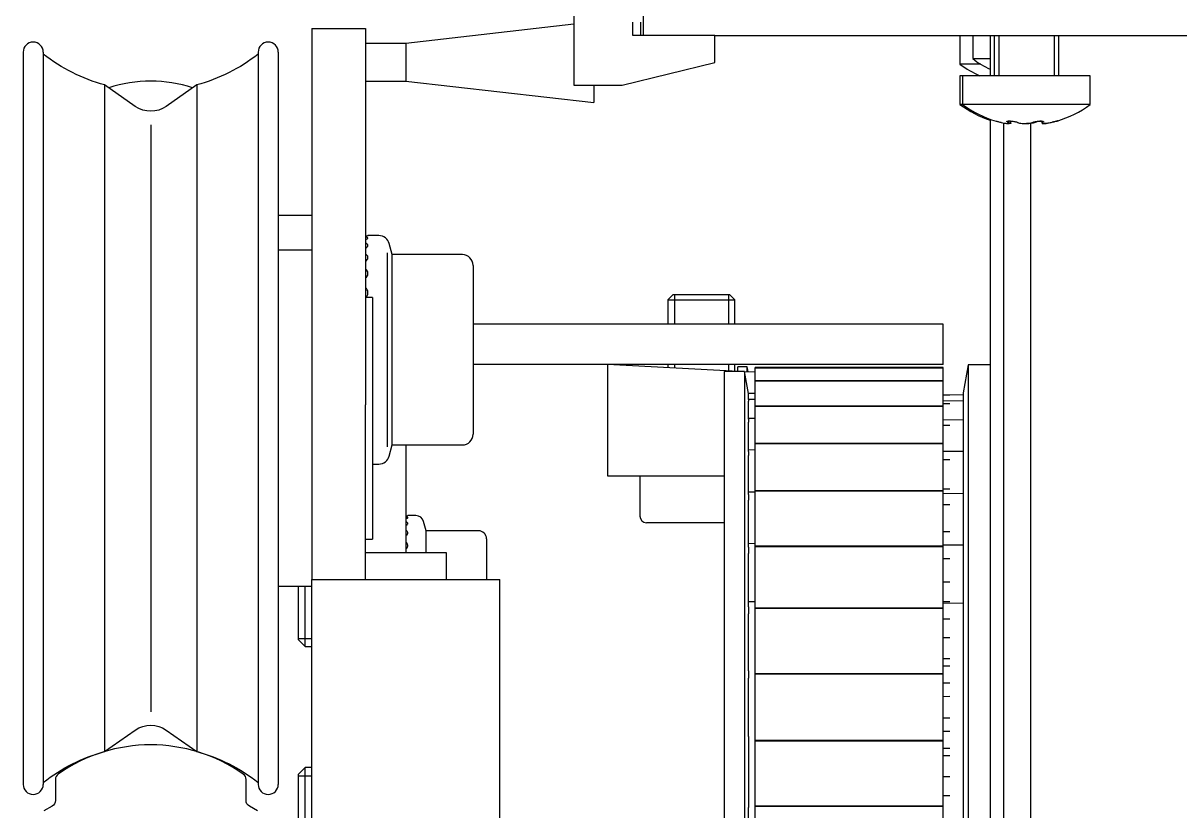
# Model space of a CAD drawing. Header units: millimetres. Extents: x 17311 to 801382, y -242618 to -104888.
# Drawn here: x 575660.2 to 575746.3, y -199196.7 to -199138.1 of the extents above; entities that cross this region are included whole.
import ezdxf

# ---------------------------------------------------------------- set-up
doc = ezdxf.new("R2010")
doc.units = ezdxf.units.MM
doc.header["$LTSCALE"] = 250
doc.linetypes.add('CENTERLINE', pattern=[25.4, 19.05, -1.5875, 3.175, -1.5875])
for name, color, linetype in [('1', 1, 'Continuous'), ('A-CON', 2, 'Continuous'), ('A-FIN', 6, 'Continuous'), ('centerline-Mittellinie', 4, 'CENTERLINE'), ('outline-Körperkante', 7, 'Continuous')]:
    doc.layers.add(name, color=color, linetype=linetype)

# ---------------------------------------------------------------- blocks, each defined once
blk = doc.blocks.new('2302_Kämpferprofil')
at = {"layer": 'outline-Körperkante', "color": 8, "linetype": 'Continuous'}
for p, q in [((57, 137.079169), (57, 130.3)), ((61.4, 134), (61.4, 135)), ((67.5, 134), (61.4, 134)), ((67.5, 132), (67.5, 134)), ((60.59815, 130.3), (67.5, 132)), ((57, 130.3), (60.59815, 130.3))]:
    blk.add_line(p, q, dxfattribs=at)
blk = doc.blocks.new('2302')
at = {"layer": '1', "color": 8, "linetype": 'Continuous'}
for p, q in [((-1.712, 58.814), (-1.712, 62.814)), ((-1.712, 58.814), (-1.712, 62.814)), ((-6.912, 59.653), (-19.412, 58.224)), ((-6.912, 59.653), (-19.412, 58.224)), ((-1.912, 58.814), (-1.912, 59.814)), ((-1.912, 58.814), (-1.912, 59.814)), ((-26.412, 59.324), (-26.412, 31.324)), ((-26.412, 59.324), (-22.412, 59.324)), ((-26.412, 59.324), (-26.412, 31.324)), ((-26.412, 59.324), (-22.412, 59.324)), ((-22.412, 59.324), (-22.412, 31.324)), ((-22.412, 59.324), (-22.412, 31.324)), ((3.588, 58.814), (82.888, 58.814)), ((3.588, 58.814), (82.888, 58.814)), ((21.838, 58.814), (21.838, 56.677)), ((21.838, 58.814), (21.838, 56.677)), ((22.788, 58.814), (22.788, 57.091)), ((22.788, 58.814), (22.788, 57.091)), ((24.088, 58.814), (24.088, 55.813)), ((24.088, 58.814), (24.088, 55.813)), ((24.375, 58.814), (24.375, 55.814)), ((24.375, 58.814), (24.375, 55.814)), ((24.733, 58.814), (24.733, 55.814)), ((24.733, 58.814), (24.733, 55.814)), ((28.843, 58.814), (28.843, 55.814)), ((28.843, 58.814), (28.843, 55.814)), ((29.201, 55.814), (29.201, 58.814)), ((29.201, 55.814), (29.201, 58.814)), ((-19.412, 58.224), (-22.412, 58.224)), ((-19.412, 58.224), (-22.412, 58.224)), ((-19.412, 58.224), (-19.412, 55.424)), ((-19.412, 58.224), (-19.412, 55.424)), ((-47.912, 57.574), (-47.912, 3.074)), ((-47.912, 57.574), (-47.912, 3.074)), ((-46.412, 57.574), (-46.412, 3.074)), ((-46.412, 57.574), (-46.412, 3.074)), ((-30.412, 57.574), (-30.412, 3.074)), ((-30.412, 57.574), (-30.412, 3.074)), ((-28.912, 57.574), (-28.912, 3.074)), ((-28.912, 57.574), (-28.912, 3.074)), ((22.788, 57.091), (24.088, 57.091)), ((22.788, 57.091), (24.088, 57.091)), ((23.383, 56.677), (21.838, 56.677)), ((23.383, 56.677), (21.838, 56.677)), ((-41.843, 55.135), (-41.843, 5.513)), ((-39.559, 53.536), (-41.843, 55.135)), ((-41.843, 55.135), (-41.843, 5.513)), ((-39.559, 53.536), (-41.843, 55.135)), ((-34.981, 55.135), (-37.265, 53.536)), ((-34.981, 55.135), (-37.265, 53.536)), ((-34.981, 55.135), (-34.981, 5.513)), ((-34.981, 55.135), (-34.981, 5.513)), ((-22.412, 55.424), (-19.412, 55.424)), ((-22.412, 55.424), (-19.412, 55.424)), ((-19.412, 55.424), (-5.412, 53.824)), ((-19.412, 55.424), (-5.412, 53.824)), ((21.838, 55.814), (21.838, 53.677)), ((22.038, 55.814), (21.838, 55.814)), ((21.838, 55.814), (21.838, 53.677)), ((22.038, 55.814), (21.838, 55.814)), ((22.038, 55.814), (22.038, 53.677)), ((31.538, 55.814), (22.038, 55.814)), ((22.038, 55.814), (22.038, 53.677)), ((31.538, 55.814), (22.038, 55.814)), ((31.538, 53.677), (31.538, 55.814)), ((31.538, 53.677), (31.538, 55.814)), ((-5.412, 55.114), (-5.412, 53.824)), ((-5.412, 55.114), (-5.412, 53.824)), ((22.038, 53.677), (21.838, 53.677)), ((22.038, 53.677), (21.838, 53.677)), ((31.538, 53.677), (22.038, 53.677)), ((31.538, 53.677), (22.038, 53.677)), ((24.088, 52.58), (24.088, -6.688)), ((24.088, 52.58), (24.088, -6.688)), ((-38.412, 52.174), (-38.412, 8.475)), ((-38.412, 52.174), (-38.412, 8.475)), ((25.088, 52.321), (25.088, -6.291)), ((25.088, 52.321), (25.088, -6.291)), ((25.513, 52.278), (25.513, 52.452)), ((25.513, 52.278), (25.513, 52.452)), ((25.631, 52.288), (25.631, 52.449)), ((25.631, 52.288), (25.631, 52.449)), ((27.088, 52.26), (27.088, -6.291)), ((27.088, 52.26), (27.088, -6.291)), ((27.088, 52.26), (27.088, -6.291)), ((27.088, 52.26), (27.088, -6.291)), ((27.945, 52.438), (27.945, 52.288)), ((27.945, 52.438), (27.945, 52.288)), ((-26.412, 45.418), (-28.912, 45.418)), ((-26.412, 45.418), (-28.912, 45.418)), ((-21.426, 43.918), (-22.241, 43.918)), ((-21.426, 43.918), (-22.241, 43.918)), ((-20.433, 42.502), (-20.653, 43.326)), ((-20.433, 42.502), (-20.653, 43.326)), ((-26.412, 42.824), (-28.912, 42.824)), ((-26.412, 42.824), (-28.912, 42.824)), ((-20.812, 42.631), (-20.812, 28.206)), ((-20.812, 42.631), (-20.812, 28.206)), ((-20.433, 28.335), (-20.433, 42.502)), ((-15.212, 42.502), (-20.433, 42.502)), ((-20.433, 28.335), (-20.433, 42.502)), ((-15.212, 42.502), (-20.433, 42.502)), ((-14.412, 41.702), (-14.412, 29.135)), ((-14.412, 41.702), (-14.412, 29.135)), ((-21.912, 39.324), (-22.412, 39.324)), ((-21.912, 39.324), (-22.412, 39.324)), ((-21.912, 39.324), (-21.912, 21.324)), ((-21.912, 39.324), (-21.912, 21.324)), ((0.488, 39.548), (0.088, 39.148)), ((0.488, 39.548), (0.088, 39.148)), ((0.088, 39.148), (5.088, 39.148)), ((0.088, 39.148), (0.088, 37.324)), ((0.088, 39.148), (5.088, 39.148)), ((0.088, 39.148), (0.088, 37.324)), ((0.488, 39.548), (4.688, 39.548)), ((0.488, 39.548), (4.688, 39.548)), ((0.579, 39.548), (0.579, 37.324)), ((0.579, 39.548), (0.579, 37.324)), ((4.597, 39.548), (4.597, 37.324)), ((4.597, 39.548), (4.597, 37.324)), ((5.088, 39.148), (4.688, 39.548)), ((5.088, 39.148), (4.688, 39.548)), ((5.088, 37.324), (5.088, 39.148)), ((5.088, 37.324), (5.088, 39.148)), ((20.588, 37.324), (-14.412, 37.324)), ((20.588, 37.324), (-14.412, 37.324)), ((20.588, 34.324), (20.588, 37.324)), ((20.588, 34.324), (20.588, 37.324)), ((20.588, 34.324), (-14.412, 34.324)), ((20.588, 34.324), (-14.412, 34.324)), ((-4.412, 34.324), (-4.412, 26.048)), ((5.337, 33.813), (-4.412, 34.324)), ((-4.412, 34.324), (-4.412, 26.048)), ((5.337, 33.813), (-4.412, 34.324)), ((0.088, 34.324), (0.088, 34.088)), ((0.088, 34.324), (0.088, 34.088)), ((0.579, 34.324), (0.579, 34.062)), ((0.579, 34.324), (0.579, 34.062)), ((5.797, 33.813), (4.274, 33.813)), ((4.274, 33.813), (4.274, -16.187)), ((5.797, 33.813), (4.274, 33.813)), ((4.274, 33.813), (4.274, -16.187)), ((4.597, 34.324), (4.597, 33.852)), ((4.597, 34.324), (4.597, 33.852)), ((5.088, 33.826), (5.088, 34.324)), ((5.088, 33.826), (5.088, 34.324)), ((5.288, 33.814), (5.288, 34.164)), ((5.988, 34.164), (5.288, 34.164)), ((5.288, 33.814), (5.288, 34.164)), ((5.988, 34.164), (5.288, 34.164)), ((6.088, 32.163), (5.797, 33.813)), ((5.797, 33.813), (5.797, -16.187)), ((6.088, 32.163), (5.797, 33.813)), ((5.797, 33.813), (5.797, -16.187)), ((6.588, 33.748), (5.801, 33.789)), ((6.588, 33.748), (5.801, 33.789)), ((5.988, 33.779), (5.988, 34.164)), ((6.066, 33.775), (5.988, 34.164)), ((5.988, 33.779), (5.988, 34.164)), ((6.066, 33.775), (5.988, 34.164)), ((6.588, 34.092), (6.588, 34.091)), ((20.588, 34.092), (6.588, 34.092)), ((6.588, 34.092), (6.588, 34.091)), ((20.588, 34.092), (6.588, 34.092)), ((6.588, 34.089), (6.588, 34.091)), ((20.588, 34.091), (6.588, 34.091)), ((6.588, 34.089), (6.588, 34.091)), ((20.588, 34.091), (6.588, 34.091)), ((6.588, 34.087), (6.588, 34.089)), ((20.588, 34.089), (6.588, 34.089)), ((6.588, 34.089), (20.588, 34.089)), ((6.588, 34.089), (6.588, 34.089)), ((6.588, 34.087), (6.588, 34.089)), ((20.588, 34.089), (6.588, 34.089)), ((6.588, 34.089), (20.588, 34.089)), ((6.588, 34.089), (6.588, 34.089)), ((6.588, 33.122), (6.588, 34.087)), ((20.588, 34.087), (6.588, 34.087)), ((6.588, 33.122), (6.588, 34.087)), ((20.588, 34.087), (6.588, 34.087)), ((20.588, 34.092), (20.588, 34.091)), ((20.588, 34.092), (20.588, 34.091)), ((20.588, 34.089), (20.588, 34.091)), ((20.588, 34.089), (20.588, 34.091)), ((20.588, 34.089), (20.588, 34.089)), ((20.588, 34.087), (20.588, 34.089)), ((20.588, 34.089), (20.588, 34.089)), ((20.588, 34.087), (20.588, 34.089)), ((20.588, 33.122), (20.588, 34.087)), ((20.588, 33.122), (20.588, 34.087)), ((22.458, 34.313), (22.088, 32.213)), ((22.458, 34.313), (22.088, 32.213)), ((24.088, 34.313), (22.458, 34.313)), ((22.458, 34.313), (22.458, -16.687)), ((24.088, 34.313), (22.458, 34.313)), ((22.458, 34.313), (22.458, -16.687)), ((20.588, 33.122), (6.588, 33.122)), ((6.588, 33.118), (6.588, 33.122)), ((20.588, 33.122), (6.588, 33.122)), ((6.588, 33.118), (6.588, 33.122)), ((6.588, 33.116), (6.588, 33.118)), ((6.588, 33.118), (20.588, 33.118)), ((6.588, 33.116), (6.588, 33.118)), ((6.588, 33.118), (20.588, 33.118)), ((20.588, 33.116), (6.588, 33.116)), ((6.588, 33.114), (6.588, 33.116)), ((20.588, 33.116), (6.588, 33.116)), ((6.588, 33.114), (6.588, 33.116)), ((6.588, 31.218), (6.588, 33.114)), ((20.588, 33.114), (6.588, 33.114)), ((6.588, 31.218), (6.588, 33.114)), ((20.588, 33.114), (6.588, 33.114)), ((20.588, 33.118), (20.588, 33.122)), ((20.588, 33.118), (20.588, 33.122)), ((20.588, 33.116), (20.588, 33.118)), ((20.588, 33.116), (20.588, 33.118)), ((20.588, 33.114), (20.588, 33.116)), ((20.588, 33.114), (20.588, 33.116)), ((20.588, 31.218), (20.588, 33.114)), ((20.588, 31.218), (20.588, 33.114)), ((6.588, 32.16), (6.088, 32.163)), ((6.088, 32.163), (6.088, 32.162)), ((6.588, 32.16), (6.088, 32.163)), ((6.088, 32.163), (6.088, 32.162)), ((6.088, 31.708), (6.088, 32.162)), ((6.088, 31.708), (6.088, 32.162)), ((22.088, 32.052), (20.588, 32.062)), ((22.088, 32.052), (20.588, 32.062)), ((21.088, 32.049), (20.588, 32.052)), ((21.088, 32.049), (20.588, 32.052)), ((22.088, 32.213), (22.088, -14.587)), ((22.088, 32.213), (22.088, -14.587)), ((-26.412, 31.324), (-26.412, 18.324)), ((-26.412, 31.324), (-26.412, 18.324)), ((-22.412, 18.324), (-22.412, 31.324)), ((-22.412, 18.324), (-22.412, 31.324)), ((6.588, 31.715), (6.088, 31.718)), ((6.588, 31.715), (6.088, 31.718)), ((6.088, 31.708), (6.088, 31.595)), ((6.088, 31.708), (6.088, 31.595)), ((6.088, 30.253), (6.088, 31.595)), ((6.088, 30.253), (6.088, 31.595)), ((20.588, 31.218), (6.588, 31.218)), ((6.588, 31.212), (6.588, 31.218)), ((20.588, 31.218), (6.588, 31.218)), ((6.588, 31.212), (6.588, 31.218)), ((6.588, 31.208), (6.588, 31.212)), ((6.588, 31.212), (20.588, 31.212)), ((6.588, 31.208), (6.588, 31.212)), ((6.588, 31.212), (20.588, 31.212)), ((6.588, 31.207), (6.588, 31.208)), ((20.588, 31.208), (6.588, 31.208)), ((6.588, 31.207), (6.588, 31.208)), ((20.588, 31.208), (6.588, 31.208)), ((20.588, 31.207), (6.588, 31.207)), ((6.588, 28.454), (6.588, 31.207)), ((20.588, 31.207), (6.588, 31.207)), ((6.588, 28.454), (6.588, 31.207)), ((22.088, 31.607), (20.588, 31.617)), ((22.088, 31.607), (20.588, 31.617)), ((21.088, 31.407), (20.588, 31.41)), ((21.088, 31.407), (20.588, 31.41)), ((20.588, 31.212), (20.588, 31.218)), ((20.588, 31.212), (20.588, 31.218)), ((20.588, 31.208), (20.588, 31.212)), ((20.588, 31.208), (20.588, 31.212)), ((20.588, 31.207), (20.588, 31.208)), ((20.588, 31.207), (20.588, 31.208)), ((20.588, 28.454), (20.588, 31.207)), ((20.588, 28.454), (20.588, 31.207)), ((6.588, 30.295), (6.088, 30.298)), ((6.588, 30.295), (6.088, 30.298)), ((6.088, 30.253), (6.088, 30.033)), ((6.088, 30.253), (6.088, 30.033)), ((22.088, 30.186), (20.588, 30.197)), ((22.088, 30.186), (20.588, 30.197)), ((6.088, 27.861), (6.088, 30.033)), ((6.088, 27.861), (6.088, 30.033)), ((21.088, 29.777), (20.588, 29.779)), ((21.088, 29.777), (20.588, 29.779)), ((6.588, 28.446), (6.588, 28.454)), ((20.588, 28.454), (6.588, 28.454)), ((6.588, 28.446), (6.588, 28.454)), ((20.588, 28.454), (6.588, 28.454)), ((6.588, 28.446), (20.588, 28.446)), ((6.588, 28.44), (6.588, 28.446)), ((6.588, 28.446), (20.588, 28.446)), ((6.588, 28.44), (6.588, 28.446)), ((20.588, 28.44), (6.588, 28.44)), ((6.588, 28.439), (6.588, 28.44)), ((20.588, 28.44), (6.588, 28.44)), ((6.588, 28.439), (6.588, 28.44)), ((20.588, 28.439), (6.588, 28.439)), ((6.588, 24.934), (6.588, 28.439)), ((20.588, 28.439), (6.588, 28.439)), ((6.588, 24.934), (6.588, 28.439)), ((20.588, 28.446), (20.588, 28.454)), ((20.588, 28.446), (20.588, 28.454)), ((20.588, 28.44), (20.588, 28.446)), ((20.588, 28.44), (20.588, 28.446)), ((20.588, 28.439), (20.588, 28.44)), ((20.588, 28.439), (20.588, 28.44)), ((20.588, 24.934), (20.588, 28.439)), ((20.588, 24.934), (20.588, 28.439)), ((-20.653, 27.511), (-20.433, 28.335)), ((-20.653, 27.511), (-20.433, 28.335)), ((-20.433, 28.335), (-15.212, 28.335)), ((-20.433, 28.335), (-15.212, 28.335)), ((-19.412, 28.335), (-19.412, 20.324)), ((-19.412, 28.335), (-19.412, 20.324)), ((6.588, 27.959), (6.088, 27.963)), ((6.588, 27.959), (6.088, 27.963)), ((6.088, 27.861), (6.088, 27.544)), ((6.088, 27.861), (6.088, 27.544)), ((22.088, 27.851), (20.588, 27.862)), ((22.088, 27.851), (20.588, 27.862)), ((-21.912, 26.918), (-21.426, 26.918)), ((-21.912, 26.918), (-21.426, 26.918)), ((6.088, 24.637), (6.088, 27.544)), ((6.088, 24.637), (6.088, 27.544)), ((21.088, 27.232), (20.588, 27.233)), ((21.088, 27.232), (20.588, 27.233)), ((-4.412, 26.048), (4.274, 26.048)), ((-4.412, 26.048), (4.274, 26.048)), ((-1.995, 26.048), (-1.995, 23.048)), ((-1.995, 26.048), (-1.995, 23.048)), ((20.588, 25.061), (21.088, 25.059)), ((20.588, 25.061), (21.088, 25.059)), ((6.588, 24.811), (6.088, 24.815)), ((6.588, 24.811), (6.088, 24.815)), ((6.088, 24.637), (6.088, 24.235)), ((6.088, 24.637), (6.088, 24.235)), ((6.088, 20.722), (6.088, 24.235)), ((6.088, 20.722), (6.088, 24.235)), ((20.588, 24.934), (6.588, 24.934)), ((6.588, 24.926), (6.588, 24.934)), ((20.588, 24.934), (6.588, 24.934)), ((6.588, 24.926), (6.588, 24.934)), ((6.588, 24.918), (6.588, 24.926)), ((6.588, 24.926), (20.588, 24.926)), ((6.588, 24.918), (6.588, 24.926)), ((6.588, 24.926), (20.588, 24.926)), ((20.588, 24.918), (6.588, 24.918)), ((6.588, 24.917), (6.588, 24.918)), ((20.588, 24.918), (6.588, 24.918)), ((6.588, 24.917), (6.588, 24.918)), ((6.588, 20.796), (6.588, 24.917)), ((20.588, 24.917), (6.588, 24.917)), ((6.588, 20.796), (6.588, 24.917)), ((20.588, 24.917), (6.588, 24.917)), ((20.588, 24.926), (20.588, 24.934)), ((20.588, 24.926), (20.588, 24.934)), ((20.588, 24.918), (20.588, 24.926)), ((20.588, 24.918), (20.588, 24.926)), ((20.588, 24.917), (20.588, 24.918)), ((20.588, 24.917), (20.588, 24.918)), ((20.588, 20.796), (20.588, 24.917)), ((20.588, 20.796), (20.588, 24.917)), ((22.088, 24.703), (20.588, 24.713)), ((22.088, 24.703), (20.588, 24.713)), ((21.088, 23.881), (20.588, 23.881)), ((21.088, 23.881), (20.588, 23.881)), ((-18.673, 23.074), (-19.276, 23.074)), ((-18.673, 23.074), (-19.276, 23.074)), ((-17.911, 21.949), (-18.093, 22.629)), ((-17.911, 21.949), (-18.093, 22.629)), ((4.288, 22.548), (-1.495, 22.548)), ((4.288, 22.548), (-1.495, 22.548)), ((-17.911, 20.324), (-17.911, 21.949)), ((-14.012, 21.949), (-17.911, 21.949)), ((-17.911, 20.324), (-17.911, 21.949)), ((-14.012, 21.949), (-17.911, 21.949)), ((20.588, 21.892), (21.088, 21.89)), ((20.588, 21.892), (21.088, 21.89)), ((-22.412, 21.324), (-21.912, 21.324)), ((-22.412, 21.324), (-21.912, 21.324)), ((-13.412, 21.349), (-13.412, 18.324)), ((-13.412, 21.349), (-13.412, 18.324)), ((6.588, 20.988), (6.088, 20.991)), ((6.588, 20.988), (6.088, 20.991)), ((6.088, 20.722), (6.088, 20.253)), ((6.088, 20.722), (6.088, 20.253)), ((20.588, 20.796), (6.588, 20.796)), ((6.588, 20.786), (6.588, 20.796)), ((20.588, 20.796), (6.588, 20.796)), ((6.588, 20.786), (6.588, 20.796)), ((6.588, 20.786), (20.588, 20.786)), ((6.588, 20.777), (6.588, 20.786)), ((6.588, 20.786), (20.588, 20.786)), ((6.588, 20.777), (6.588, 20.786)), ((20.588, 20.777), (6.588, 20.777)), ((6.588, 20.776), (6.588, 20.777)), ((20.588, 20.777), (6.588, 20.777)), ((6.588, 20.776), (6.588, 20.777)), ((20.588, 20.776), (6.588, 20.776)), ((6.588, 16.196), (6.588, 20.776)), ((20.588, 20.776), (6.588, 20.776)), ((6.588, 16.196), (6.588, 20.776)), ((22.088, 20.879), (20.588, 20.89)), ((22.088, 20.879), (20.588, 20.89)), ((20.588, 20.786), (20.588, 20.796)), ((20.588, 20.786), (20.588, 20.796)), ((20.588, 20.777), (20.588, 20.786)), ((20.588, 20.777), (20.588, 20.786)), ((20.588, 20.776), (20.588, 20.777)), ((20.588, 20.776), (20.588, 20.777)), ((20.588, 16.196), (20.588, 20.776)), ((20.588, 16.196), (20.588, 20.776)), ((-22.412, 20.324), (-16.412, 20.324)), ((-22.412, 20.324), (-16.412, 20.324)), ((-16.412, 20.324), (-16.412, 18.324)), ((-16.412, 20.324), (-16.412, 18.324)), ((6.088, 16.285), (6.088, 20.253)), ((6.088, 16.285), (6.088, 20.253)), ((21.088, 19.872), (20.588, 19.871)), ((21.088, 19.872), (20.588, 19.871)), ((-26.412, 18.324), (-19.412, 18.324)), ((-26.412, -0.676), (-26.412, 18.324)), ((-26.412, 18.324), (-19.412, 18.324)), ((-26.412, -0.676), (-26.412, 18.324)), ((-19.412, 18.324), (-12.412, 18.324)), ((-19.412, 18.324), (-12.412, 18.324)), ((-12.412, -0.676), (-12.412, 18.324)), ((-12.412, -0.676), (-12.412, 18.324)), ((20.588, 18.15), (21.088, 18.15)), ((20.588, 18.15), (21.088, 18.15)), ((-28.912, 17.824), (-26.412, 17.824)), ((-28.912, 17.824), (-26.412, 17.824)), ((-27.412, 13.824), (-27.412, 17.824)), ((-27.412, 13.824), (-27.412, 17.824)), ((-26.912, 13.324), (-26.912, 17.824)), ((-26.912, 13.324), (-26.912, 17.824)), ((6.588, 16.656), (6.088, 16.659)), ((6.588, 16.656), (6.088, 16.659)), ((21.088, 16.665), (20.588, 16.667)), ((21.088, 16.665), (20.588, 16.667)), ((22.088, 16.548), (20.588, 16.558)), ((22.088, 16.548), (20.588, 16.558)), ((6.088, 16.285), (6.088, 15.771)), ((6.088, 16.285), (6.088, 15.771)), ((6.088, 11.523), (6.088, 15.771)), ((6.088, 11.523), (6.088, 15.771)), ((6.588, 16.186), (6.588, 16.196)), ((20.588, 16.196), (6.588, 16.196)), ((6.588, 16.186), (6.588, 16.196)), ((20.588, 16.196), (6.588, 16.196)), ((6.588, 16.176), (6.588, 16.186)), ((6.588, 16.186), (20.588, 16.186)), ((6.588, 16.176), (6.588, 16.186)), ((6.588, 16.186), (20.588, 16.186)), ((6.588, 16.175), (6.588, 16.176)), ((20.588, 16.176), (6.588, 16.176)), ((6.588, 16.175), (6.588, 16.176)), ((20.588, 16.176), (6.588, 16.176)), ((6.588, 11.313), (6.588, 16.175)), ((20.588, 16.175), (6.588, 16.175)), ((6.588, 11.313), (6.588, 16.175)), ((20.588, 16.175), (6.588, 16.175)), ((20.588, 16.186), (20.588, 16.196)), ((20.588, 16.186), (20.588, 16.196)), ((20.588, 16.176), (20.588, 16.186)), ((20.588, 16.176), (20.588, 16.186)), ((20.588, 16.175), (20.588, 16.176)), ((20.588, 16.175), (20.588, 16.176)), ((20.588, 11.313), (20.588, 16.175)), ((20.588, 11.313), (20.588, 16.175)), ((21.088, 15.379), (20.588, 15.378)), ((21.088, 15.379), (20.588, 15.378)), ((-27.412, 13.938), (-26.412, 13.938)), ((-27.412, 13.938), (-26.412, 13.938)), ((-27.412, 13.824), (-26.912, 13.324)), ((-27.412, 13.824), (-26.912, 13.324)), ((20.588, 14.001), (21.088, 14.001)), ((20.588, 14.001), (21.088, 14.001)), ((-26.912, 13.324), (-26.412, 13.324)), ((-26.912, 13.324), (-26.412, 13.324)), ((21.088, 12.411), (20.588, 12.413)), ((21.088, 12.411), (20.588, 12.413)), ((6.088, 11.523), (6.088, 10.985)), ((6.088, 11.523), (6.088, 10.985)), ((20.588, 11.313), (6.588, 11.313)), ((20.588, 11.313), (6.588, 11.313)), ((6.588, 11.303), (6.588, 11.313)), ((20.588, 11.313), (6.588, 11.313)), ((20.588, 11.313), (6.588, 11.313)), ((6.588, 11.303), (6.588, 11.313)), ((6.588, 11.292), (6.588, 11.303)), ((6.588, 11.303), (20.588, 11.303)), ((6.588, 11.292), (6.588, 11.303)), ((6.588, 11.303), (20.588, 11.303)), ((20.588, 11.292), (6.588, 11.292)), ((6.588, 6.334), (6.588, 11.292)), ((6.588, 11.292), (6.588, 11.292)), ((20.588, 11.292), (6.588, 11.292)), ((20.588, 11.292), (6.588, 11.292)), ((6.588, 6.334), (6.588, 11.292)), ((6.588, 11.292), (6.588, 11.292)), ((20.588, 11.292), (6.588, 11.292)), ((20.588, 11.887), (21.088, 11.884)), ((20.588, 11.887), (21.088, 11.884)), ((20.588, 11.303), (20.588, 11.313)), ((20.588, 11.303), (20.588, 11.313)), ((20.588, 11.292), (20.588, 11.303)), ((20.588, 11.292), (20.588, 11.303)), ((20.588, 6.334), (20.588, 11.292)), ((20.588, 11.292), (20.588, 11.292)), ((20.588, 6.334), (20.588, 11.292)), ((20.588, 11.292), (20.588, 11.292)), ((6.088, 6.642), (6.088, 10.985)), ((6.088, 6.642), (6.088, 10.985)), ((21.088, 10.6), (20.588, 10.597)), ((21.088, 10.6), (20.588, 10.597)), ((20.588, 9.625), (21.088, 9.626)), ((20.588, 9.625), (21.088, 9.626)), ((21.088, 8.001), (20.588, 8.002)), ((21.088, 8.001), (20.588, 8.002)), ((-41.843, 5.513), (-39.559, 7.112)), ((-41.843, 5.513), (-39.559, 7.112)), ((-37.265, 7.112), (-34.981, 5.513)), ((-37.265, 7.112), (-34.981, 5.513)), ((20.588, 7.029), (21.088, 7.027)), ((20.588, 7.029), (21.088, 7.027)), ((6.088, 6.642), (6.088, 6.104)), ((6.088, 6.642), (6.088, 6.104)), ((6.088, 6.104), (6.088, 1.855)), ((6.088, 6.104), (6.088, 1.855)), ((20.588, 6.334), (6.588, 6.334)), ((20.588, 6.334), (6.588, 6.334)), ((6.588, 6.334), (6.588, 6.334)), ((6.588, 6.324), (6.588, 6.334)), ((20.588, 6.334), (6.588, 6.334)), ((20.588, 6.334), (6.588, 6.334)), ((6.588, 6.334), (6.588, 6.334)), ((6.588, 6.324), (6.588, 6.334)), ((6.588, 6.313), (6.588, 6.324)), ((6.588, 6.324), (20.588, 6.324)), ((6.588, 6.313), (6.588, 6.324)), ((6.588, 6.324), (20.588, 6.324)), ((6.588, 1.451), (6.588, 6.313)), ((20.588, 6.313), (6.588, 6.313)), ((6.588, 1.451), (6.588, 6.313)), ((20.588, 6.313), (6.588, 6.313)), ((20.588, 6.324), (20.588, 6.334)), ((20.588, 6.334), (20.588, 6.334)), ((20.588, 6.324), (20.588, 6.334)), ((20.588, 6.334), (20.588, 6.334)), ((20.588, 6.313), (20.588, 6.324)), ((20.588, 6.313), (20.588, 6.324)), ((20.588, 1.451), (20.588, 6.313)), ((20.588, 1.451), (20.588, 6.313)), ((21.088, 5.742), (20.588, 5.739)), ((21.088, 5.742), (20.588, 5.739)), ((20.588, 5.213), (21.088, 5.215)), ((20.588, 5.213), (21.088, 5.215)), ((-26.912, 4.324), (-27.412, 3.824)), ((-26.912, 4.324), (-27.412, 3.824)), ((-26.912, -1.676), (-26.912, 4.324)), ((-26.412, 4.324), (-26.912, 4.324)), ((-26.912, -1.676), (-26.912, 4.324)), ((-26.412, 4.324), (-26.912, 4.324)), ((-27.412, -1.176), (-27.412, 3.824)), ((-27.412, -1.176), (-27.412, 3.824)), ((-27.412, 3.711), (-26.412, 3.711)), ((-27.412, 3.711), (-26.412, 3.711)), ((21.088, 3.625), (20.588, 3.626)), ((21.088, 3.625), (20.588, 3.626)), ((-45.512, 3.432), (-45.512, 1.88)), ((-45.512, 3.432), (-45.512, 1.88)), ((-31.312, 1.88), (-31.312, 3.432)), ((-31.312, 1.88), (-31.312, 3.432)), ((6.088, 1.855), (6.088, 1.341)), ((6.088, 1.855), (6.088, 1.341)), ((20.588, 2.249), (21.088, 2.247)), ((20.588, 2.249), (21.088, 2.247)), ((-45.762, 1.447), (-46.362, 1.101)), ((-45.762, 1.447), (-46.362, 1.101)), ((-30.462, 1.101), (-31.062, 1.447)), ((-30.462, 1.101), (-31.062, 1.447)), ((6.088, -2.627), (6.088, 1.341)), ((6.088, -2.627), (6.088, 1.341)), ((6.588, 1.45), (6.588, 1.451)), ((20.588, 1.451), (6.588, 1.451)), ((6.588, 1.45), (6.588, 1.451)), ((20.588, 1.451), (6.588, 1.451)), ((6.588, 1.44), (6.588, 1.45)), ((20.588, 1.45), (6.588, 1.45)), ((6.588, 1.44), (6.588, 1.45)), ((20.588, 1.45), (6.588, 1.45)), ((6.588, 1.44), (20.588, 1.44)), ((6.588, 1.43), (6.588, 1.44)), ((6.588, 1.44), (20.588, 1.44)), ((6.588, 1.43), (6.588, 1.44)), ((6.588, -3.15), (6.588, 1.431)), ((6.588, -3.15), (6.588, 1.431)), ((20.588, 1.43), (6.588, 1.43)), ((20.588, 1.43), (6.588, 1.43)), ((20.588, 1.45), (20.588, 1.451)), ((20.588, 1.45), (20.588, 1.451)), ((20.588, 1.44), (20.588, 1.45)), ((20.588, 1.44), (20.588, 1.45)), ((20.588, 1.43), (20.588, 1.44)), ((20.588, 1.43), (20.588, 1.44)), ((20.588, -3.15), (20.588, 1.431)), ((20.588, -3.15), (20.588, 1.431))]:
    blk.add_line(p, q, dxfattribs=at)
for centre, radius, start, end in [((-47.162, 57.574), 0.75, 0, 180), ((-47.162, 57.574), 0.75, 0, 180), ((-29.662, 57.574), 0.75, 0, 180), ((-29.662, 57.574), 0.75, 0, 180), ((26.788, 62.214), 6.5, 232.02013, 245.45622), ((26.788, 62.214), 6.5, 232.02013, 245.45622), ((26.588, 63.114), 8, 233.57643, 245.85351), ((26.588, 63.114), 8, 233.57643, 245.85351), ((-38.412, 45.418), 10, 71.80827, 108.19173), ((-38.412, 45.418), 10, 71.80827, 108.19173), ((26.588, 60.114), 8, 233.57643, 251.7897), ((26.588, 60.114), 8, 233.57643, 251.7897), ((26.788, 60.114), 8, 233.57643, 253.58251), ((26.788, 60.114), 8, 233.57643, 253.58251), ((26.788, 60.114), 8, 286.5931, 306.42357), ((26.788, 60.114), 8, 286.5931, 306.42357), ((-21.426, 43.118), 0.8, 15, 90), ((-21.426, 43.118), 0.8, 15, 90), ((-15.212, 41.702), 0.8, 0, 90), ((-15.212, 41.702), 0.8, 0, 90), ((-15.212, 29.135), 0.8, 270, 0), ((-15.212, 29.135), 0.8, 270, 0), ((-21.426, 27.718), 0.8, 270, 345), ((-21.426, 27.718), 0.8, 270, 345), ((-18.673, 22.474), 0.6, 15, 90), ((-18.673, 22.474), 0.6, 15, 90), ((-1.495, 23.048), 0.5, 180, 270), ((-1.495, 23.048), 0.5, 180, 270), ((-14.012, 21.349), 0.6, 0, 90), ((-14.012, 21.349), 0.6, 0, 90), ((-38.412, -5.986), 12, 54.97645, 125.02355), ((-38.412, -5.986), 12, 54.97645, 125.02355), ((-45.012, 3.432), 0.5, 125.02355, 180), ((-45.012, 3.432), 0.5, 125.02355, 180), ((-31.812, 3.432), 0.5, 0, 54.97645), ((-31.812, 3.432), 0.5, 0, 54.97645), ((-47.162, 3.074), 0.75, 180, 0), ((-47.162, 3.074), 0.75, 180, 0), ((-29.662, 3.074), 0.75, 180, 0), ((-29.662, 3.074), 0.75, 180, 0)]:
    blk.add_arc(centre, radius, start, end, dxfattribs=at)
at = {"layer": '1', "color": 8, "linetype": 'Continuous', "extrusion": (0, 0, -1)}
for centre, radius, start, end in [((38.412, 67.674), 13, 285.30371, 307.97987), ((38.412, 67.674), 13, 285.30371, 307.97987), ((38.412, 67.674), 13, 232.02013, 254.69629), ((38.412, 67.674), 13, 232.02013, 254.69629), ((38.412, 55.174), 2, 235, 305), ((38.412, 55.174), 2, 235, 305), ((38.412, 5.474), 2, 55, 125), ((38.412, 5.474), 2, 55, 125), ((38.412, -7.026), 13, 52.02013, 74.69629), ((38.412, -7.026), 13, 52.02013, 74.69629), ((38.412, -7.026), 13, 105.30371, 127.97987), ((38.412, -7.026), 13, 105.30371, 127.97987), ((46.012, 1.88), 0.5, 180, 240), ((46.012, 1.88), 0.5, 180, 240), ((30.812, 1.88), 0.5, 300, 0), ((30.812, 1.88), 0.5, 300, 0)]:
    blk.add_arc(centre, radius, start, end, dxfattribs=at)
at = {"layer": '1', "color": 8, "linetype": 'Continuous'}
for points, knots in [([(24.521, 52.442), (24.528, 52.44), (24.536, 52.438), (24.566, 52.43), (24.593, 52.423), (24.657, 52.406), (24.696, 52.397), (24.78, 52.376), (24.828, 52.364), (24.888, 52.35), (24.9, 52.347), (24.913, 52.344)], [0, 0, 0, 0, 0.141041, 0.141041, 0.398008, 0.398008, 0.660718, 0.660718, 0.930653, 0.930653, 1, 1, 1, 1]), ([(24.521, 52.442), (24.528, 52.44), (24.536, 52.438), (24.566, 52.43), (24.593, 52.423), (24.657, 52.406), (24.696, 52.397), (24.78, 52.376), (24.828, 52.364), (24.888, 52.35), (24.9, 52.347), (24.913, 52.344)], [0, 0, 0, 0, 0.141041, 0.141041, 0.398008, 0.398008, 0.660718, 0.660718, 0.930653, 0.930653, 1, 1, 1, 1]), ([(24.913, 52.344), (24.984, 52.327), (25.056, 52.312), (25.188, 52.286), (25.251, 52.276), (25.357, 52.262), (25.402, 52.258), (25.469, 52.257), (25.492, 52.26), (25.515, 52.271), (25.515, 52.28), (25.494, 52.302), (25.471, 52.316), (25.428, 52.337), (25.417, 52.342), (25.404, 52.347)], [0, 0, 0, 0, 0.162179, 0.162179, 0.324825, 0.324825, 0.483227, 0.483227, 0.637736, 0.637736, 0.791777, 0.791777, 0.948768, 0.948768, 1, 1, 1, 1]), ([(24.913, 52.344), (24.984, 52.327), (25.056, 52.312), (25.188, 52.286), (25.251, 52.276), (25.357, 52.262), (25.402, 52.258), (25.469, 52.257), (25.492, 52.26), (25.515, 52.271), (25.515, 52.28), (25.494, 52.302), (25.471, 52.316), (25.428, 52.337), (25.417, 52.342), (25.404, 52.347)], [0, 0, 0, 0, 0.162179, 0.162179, 0.324825, 0.324825, 0.483227, 0.483227, 0.637736, 0.637736, 0.791777, 0.791777, 0.948768, 0.948768, 1, 1, 1, 1]), ([(25.404, 52.347), (25.377, 52.359), (25.356, 52.371), (25.332, 52.394), (25.328, 52.405), (25.338, 52.424), (25.352, 52.432), (25.395, 52.444), (25.424, 52.449), (25.492, 52.454), (25.532, 52.454), (25.617, 52.451), (25.664, 52.448), (25.757, 52.438), (25.805, 52.431), (25.897, 52.415), (25.943, 52.405), (26.026, 52.384), (26.064, 52.373), (26.107, 52.356), (26.118, 52.352), (26.128, 52.347)], [0, 0, 0, 0, 0.110485, 0.110485, 0.221203, 0.221203, 0.330493, 0.330493, 0.436756, 0.436756, 0.540215, 0.540215, 0.642362, 0.642362, 0.745172, 0.745172, 0.850271, 0.850271, 0.95834, 0.95834, 1, 1, 1, 1]), ([(25.404, 52.347), (25.377, 52.359), (25.356, 52.371), (25.332, 52.394), (25.328, 52.405), (25.338, 52.424), (25.352, 52.432), (25.395, 52.444), (25.424, 52.449), (25.492, 52.454), (25.532, 52.454), (25.617, 52.451), (25.664, 52.448), (25.757, 52.438), (25.805, 52.431), (25.897, 52.415), (25.943, 52.405), (26.026, 52.384), (26.064, 52.373), (26.107, 52.356), (26.118, 52.352), (26.128, 52.347)], [0, 0, 0, 0, 0.110485, 0.110485, 0.221203, 0.221203, 0.330493, 0.330493, 0.436756, 0.436756, 0.540215, 0.540215, 0.642362, 0.642362, 0.745172, 0.745172, 0.850271, 0.850271, 0.95834, 0.95834, 1, 1, 1, 1]), ([(25.631, 52.286), (25.631, 52.28), (25.627, 52.274), (25.604, 52.263), (25.578, 52.258), (25.532, 52.257), (25.52, 52.257), (25.509, 52.258)], [0, 0, 0, 0, 0.318001, 0.318001, 0.850892, 0.850892, 1, 1, 1, 1]), ([(25.631, 52.286), (25.631, 52.28), (25.627, 52.274), (25.604, 52.263), (25.578, 52.258), (25.532, 52.257), (25.52, 52.257), (25.509, 52.258)], [0, 0, 0, 0, 0.318001, 0.318001, 0.850892, 0.850892, 1, 1, 1, 1]), ([(26.128, 52.347), (26.166, 52.33), (26.216, 52.314), (26.329, 52.288), (26.395, 52.277), (26.532, 52.263), (26.604, 52.258), (26.745, 52.257), (26.816, 52.259), (26.947, 52.27), (27.009, 52.278), (27.119, 52.3), (27.167, 52.313), (27.217, 52.333), (27.229, 52.339), (27.239, 52.344)], [0, 0, 0, 0, 0.162585, 0.162585, 0.325618, 0.325618, 0.48435, 0.48435, 0.639006, 0.639006, 0.792967, 0.792967, 0.949688, 0.949688, 1, 1, 1, 1]), ([(26.128, 52.347), (26.166, 52.33), (26.216, 52.314), (26.329, 52.288), (26.395, 52.277), (26.532, 52.263), (26.604, 52.258), (26.745, 52.257), (26.816, 52.259), (26.947, 52.27), (27.009, 52.278), (27.119, 52.3), (27.167, 52.313), (27.217, 52.333), (27.229, 52.339), (27.239, 52.344)], [0, 0, 0, 0, 0.162585, 0.162585, 0.325618, 0.325618, 0.48435, 0.48435, 0.639006, 0.639006, 0.792967, 0.792967, 0.949688, 0.949688, 1, 1, 1, 1]), ([(27.44, 52.344), (27.4, 52.327), (27.35, 52.312), (27.235, 52.286), (27.168, 52.276), (27.031, 52.262), (26.958, 52.258), (26.853, 52.257), (26.82, 52.258), (26.787, 52.259)], [0, 0, 0, 0, 0.291128, 0.291128, 0.583054, 0.583054, 0.867363, 0.867363, 1, 1, 1, 1]), ([(27.44, 52.344), (27.4, 52.327), (27.35, 52.312), (27.235, 52.286), (27.168, 52.276), (27.031, 52.262), (26.958, 52.258), (26.853, 52.257), (26.82, 52.258), (26.787, 52.259)], [0, 0, 0, 0, 0.291128, 0.291128, 0.583054, 0.583054, 0.867363, 0.867363, 1, 1, 1, 1]), ([(27.239, 52.344), (27.262, 52.356), (27.293, 52.368), (27.365, 52.39), (27.408, 52.4), (27.5, 52.419), (27.55, 52.426), (27.648, 52.438), (27.697, 52.442), (27.79, 52.447), (27.834, 52.447), (27.911, 52.444), (27.946, 52.44), (28.001, 52.43), (28.022, 52.423), (28.05, 52.406), (28.057, 52.397), (28.053, 52.376), (28.043, 52.364), (28.021, 52.35), (28.016, 52.347), (28.011, 52.344)], [0, 0, 0, 0, 0.111855, 0.111855, 0.22397, 0.22397, 0.334599, 0.334599, 0.44221, 0.44221, 0.547112, 0.547112, 0.650834, 0.650834, 0.755325, 0.755325, 0.862153, 0.862153, 0.97192, 0.97192, 1, 1, 1, 1]), ([(27.239, 52.344), (27.262, 52.356), (27.293, 52.368), (27.365, 52.39), (27.408, 52.4), (27.5, 52.419), (27.55, 52.426), (27.648, 52.438), (27.697, 52.442), (27.79, 52.447), (27.834, 52.447), (27.911, 52.444), (27.946, 52.44), (28.001, 52.43), (28.022, 52.423), (28.05, 52.406), (28.057, 52.397), (28.053, 52.376), (28.043, 52.364), (28.021, 52.35), (28.016, 52.347), (28.011, 52.344)], [0, 0, 0, 0, 0.111855, 0.111855, 0.22397, 0.22397, 0.334599, 0.334599, 0.44221, 0.44221, 0.547112, 0.547112, 0.650834, 0.650834, 0.755325, 0.755325, 0.862153, 0.862153, 0.97192, 0.97192, 1, 1, 1, 1]), ([(27.92, 52.442), (27.895, 52.44), (27.869, 52.438), (27.797, 52.43), (27.749, 52.423), (27.657, 52.406), (27.611, 52.397), (27.53, 52.376), (27.492, 52.364), (27.454, 52.35), (27.447, 52.347), (27.44, 52.344)], [0, 0, 0, 0, 0.140731, 0.140731, 0.397892, 0.397892, 0.660803, 0.660803, 0.930945, 0.930945, 1, 1, 1, 1]), ([(27.92, 52.442), (27.895, 52.44), (27.869, 52.438), (27.797, 52.43), (27.749, 52.423), (27.657, 52.406), (27.611, 52.397), (27.53, 52.376), (27.492, 52.364), (27.454, 52.35), (27.447, 52.347), (27.44, 52.344)], [0, 0, 0, 0, 0.140731, 0.140731, 0.397892, 0.397892, 0.660803, 0.660803, 0.930945, 0.930945, 1, 1, 1, 1]), ([(28.011, 52.344), (27.979, 52.327), (27.958, 52.312), (27.941, 52.286), (27.944, 52.276), (27.976, 52.262), (28.003, 52.258), (28.077, 52.257), (28.124, 52.26), (28.231, 52.271), (28.293, 52.28), (28.422, 52.302), (28.492, 52.316), (28.584, 52.337), (28.607, 52.342), (28.629, 52.347)], [0, 0, 0, 0, 0.162061, 0.162061, 0.324711, 0.324711, 0.483117, 0.483117, 0.637627, 0.637627, 0.791668, 0.791668, 0.948655, 0.948655, 1, 1, 1, 1]), ([(28.011, 52.344), (27.979, 52.327), (27.958, 52.312), (27.941, 52.286), (27.944, 52.276), (27.976, 52.262), (28.003, 52.258), (28.077, 52.257), (28.124, 52.26), (28.231, 52.271), (28.293, 52.28), (28.422, 52.302), (28.492, 52.316), (28.584, 52.337), (28.607, 52.342), (28.629, 52.347)], [0, 0, 0, 0, 0.162061, 0.162061, 0.324711, 0.324711, 0.483117, 0.483117, 0.637627, 0.637627, 0.791668, 0.791668, 0.948655, 0.948655, 1, 1, 1, 1]), ([(28.677, 52.347), (28.606, 52.33), (28.534, 52.314), (28.4, 52.288), (28.336, 52.277), (28.228, 52.263), (28.181, 52.258), (28.128, 52.257), (28.112, 52.258), (28.099, 52.259)], [0, 0, 0, 0, 0.286118, 0.286118, 0.573066, 0.573066, 0.852445, 0.852445, 1, 1, 1, 1]), ([(28.677, 52.347), (28.606, 52.33), (28.534, 52.314), (28.4, 52.288), (28.336, 52.277), (28.228, 52.263), (28.181, 52.258), (28.128, 52.257), (28.112, 52.258), (28.099, 52.259)], [0, 0, 0, 0, 0.286118, 0.286118, 0.573066, 0.573066, 0.852445, 0.852445, 1, 1, 1, 1]), ([(28.629, 52.347), (28.679, 52.359), (28.729, 52.371), (28.824, 52.394), (28.871, 52.405), (28.951, 52.424), (28.987, 52.432), (29.042, 52.444), (29.063, 52.449), (29.088, 52.454), (29.093, 52.454), (29.088, 52.452), (29.084, 52.451), (29.078, 52.449)], [0, 0, 0, 0, 0.186098, 0.186098, 0.372844, 0.372844, 0.557188, 0.557188, 0.736426, 0.736426, 0.910931, 0.910931, 1, 1, 1, 1]), ([(28.629, 52.347), (28.679, 52.359), (28.729, 52.371), (28.824, 52.394), (28.871, 52.405), (28.951, 52.424), (28.987, 52.432), (29.042, 52.444), (29.063, 52.449), (29.088, 52.454), (29.093, 52.454), (29.088, 52.452), (29.084, 52.451), (29.078, 52.449)], [0, 0, 0, 0, 0.186098, 0.186098, 0.372844, 0.372844, 0.557188, 0.557188, 0.736426, 0.736426, 0.910931, 0.910931, 1, 1, 1, 1]), ([(29.057, 52.443), (29.057, 52.443), (29.056, 52.443), (29.038, 52.438), (29.012, 52.431), (28.95, 52.415), (28.912, 52.405), (28.828, 52.384), (28.781, 52.373), (28.715, 52.357), (28.696, 52.352), (28.677, 52.347)], [0, 0, 0, 0, 0.001472, 0.001472, 0.2884, 0.2884, 0.581713, 0.581713, 0.883316, 0.883316, 1, 1, 1, 1]), ([(29.057, 52.443), (29.057, 52.443), (29.056, 52.443), (29.038, 52.438), (29.012, 52.431), (28.95, 52.415), (28.912, 52.405), (28.828, 52.384), (28.781, 52.373), (28.715, 52.357), (28.696, 52.352), (28.677, 52.347)], [0, 0, 0, 0, 0.001472, 0.001472, 0.2884, 0.2884, 0.581713, 0.581713, 0.883316, 0.883316, 1, 1, 1, 1]), ([(-22.412, 43.907), (-22.362, 43.91), (-22.321, 43.912), (-22.262, 43.916), (-22.243, 43.918), (-22.235, 43.918), (-22.234, 43.918), (-22.234, 43.918)], [0, 0, 0, 0, 0.444044, 0.444044, 0.888144, 0.888144, 1, 1, 1, 1]), ([(-22.412, 43.907), (-22.362, 43.91), (-22.321, 43.912), (-22.262, 43.916), (-22.243, 43.918), (-22.235, 43.918), (-22.234, 43.918), (-22.234, 43.918)], [0, 0, 0, 0, 0.444044, 0.444044, 0.888144, 0.888144, 1, 1, 1, 1]), ([(-22.412, 43.629), (-22.362, 43.642), (-22.321, 43.658), (-22.262, 43.689), (-22.243, 43.706), (-22.23, 43.736), (-22.236, 43.751), (-22.272, 43.778), (-22.302, 43.79), (-22.363, 43.805), (-22.386, 43.81), (-22.412, 43.814)], [0, 0, 0, 0, 0.22178, 0.22178, 0.443587, 0.443587, 0.664968, 0.664968, 0.886124, 0.886124, 1, 1, 1, 1]), ([(-22.412, 43.629), (-22.362, 43.642), (-22.321, 43.658), (-22.262, 43.689), (-22.243, 43.706), (-22.23, 43.736), (-22.236, 43.751), (-22.272, 43.778), (-22.302, 43.79), (-22.363, 43.805), (-22.386, 43.81), (-22.412, 43.814)], [0, 0, 0, 0, 0.22178, 0.22178, 0.443587, 0.443587, 0.664968, 0.664968, 0.886124, 0.886124, 1, 1, 1, 1]), ([(-22.412, 42.992), (-22.362, 43.016), (-22.321, 43.043), (-22.262, 43.101), (-22.243, 43.131), (-22.23, 43.19), (-22.236, 43.22), (-22.272, 43.274), (-22.302, 43.3), (-22.363, 43.334), (-22.386, 43.344), (-22.412, 43.354)], [0, 0, 0, 0, 0.22178, 0.22178, 0.443587, 0.443587, 0.664968, 0.664968, 0.886124, 0.886124, 1, 1, 1, 1]), ([(-22.412, 42.992), (-22.362, 43.016), (-22.321, 43.043), (-22.262, 43.101), (-22.243, 43.131), (-22.23, 43.19), (-22.236, 43.22), (-22.272, 43.274), (-22.302, 43.3), (-22.363, 43.334), (-22.386, 43.344), (-22.412, 43.354)], [0, 0, 0, 0, 0.22178, 0.22178, 0.443587, 0.443587, 0.664968, 0.664968, 0.886124, 0.886124, 1, 1, 1, 1]), ([(-22.412, 42.024), (-22.362, 42.057), (-22.321, 42.095), (-22.262, 42.176), (-22.243, 42.22), (-22.23, 42.305), (-22.236, 42.348), (-22.272, 42.428), (-22.302, 42.466), (-22.363, 42.516), (-22.386, 42.532), (-22.412, 42.547)], [0, 0, 0, 0, 0.22178, 0.22178, 0.443587, 0.443587, 0.664968, 0.664968, 0.886124, 0.886124, 1, 1, 1, 1]), ([(-22.412, 42.024), (-22.362, 42.057), (-22.321, 42.095), (-22.262, 42.176), (-22.243, 42.22), (-22.23, 42.305), (-22.236, 42.348), (-22.272, 42.428), (-22.302, 42.466), (-22.363, 42.516), (-22.386, 42.532), (-22.412, 42.547)], [0, 0, 0, 0, 0.22178, 0.22178, 0.443587, 0.443587, 0.664968, 0.664968, 0.886124, 0.886124, 1, 1, 1, 1]), ([(-22.412, 40.768), (-22.362, 40.808), (-22.321, 40.856), (-22.262, 40.956), (-22.243, 41.011), (-22.23, 41.118), (-22.236, 41.173), (-22.272, 41.275), (-22.302, 41.324), (-22.363, 41.389), (-22.386, 41.41), (-22.412, 41.429)], [0, 0, 0, 0, 0.22178, 0.22178, 0.443587, 0.443587, 0.664968, 0.664968, 0.886124, 0.886124, 1, 1, 1, 1]), ([(-22.412, 40.768), (-22.362, 40.808), (-22.321, 40.856), (-22.262, 40.956), (-22.243, 41.011), (-22.23, 41.118), (-22.236, 41.173), (-22.272, 41.275), (-22.302, 41.324), (-22.363, 41.389), (-22.386, 41.41), (-22.412, 41.429)], [0, 0, 0, 0, 0.22178, 0.22178, 0.443587, 0.443587, 0.664968, 0.664968, 0.886124, 0.886124, 1, 1, 1, 1]), ([(-22.37, 39.321), (-22.339, 39.356), (-22.312, 39.396), (-22.262, 39.495), (-22.243, 39.558), (-22.23, 39.683), (-22.236, 39.746), (-22.272, 39.866), (-22.302, 39.923), (-22.363, 40), (-22.386, 40.025), (-22.412, 40.048)], [0, 0, 0, 0, 0.167223, 0.167223, 0.40458, 0.40458, 0.641481, 0.641481, 0.87814, 0.87814, 1, 1, 1, 1]), ([(-22.37, 39.321), (-22.339, 39.356), (-22.312, 39.396), (-22.262, 39.495), (-22.243, 39.558), (-22.23, 39.683), (-22.236, 39.746), (-22.272, 39.866), (-22.302, 39.923), (-22.363, 40), (-22.386, 40.025), (-22.412, 40.048)], [0, 0, 0, 0, 0.167223, 0.167223, 0.40458, 0.40458, 0.641481, 0.641481, 0.87814, 0.87814, 1, 1, 1, 1]), ([(-19.412, 23.065), (-19.373, 23.067), (-19.34, 23.069), (-19.293, 23.072), (-19.278, 23.074), (-19.271, 23.074), (-19.271, 23.074), (-19.271, 23.074)], [0, 0, 0, 0, 0.443267, 0.443267, 0.886591, 0.886591, 1, 1, 1, 1]), ([(-19.412, 23.065), (-19.373, 23.067), (-19.34, 23.069), (-19.293, 23.072), (-19.278, 23.074), (-19.271, 23.074), (-19.271, 23.074), (-19.271, 23.074)], [0, 0, 0, 0, 0.443267, 0.443267, 0.886591, 0.886591, 1, 1, 1, 1]), ([(-19.412, 22.844), (-19.373, 22.855), (-19.34, 22.867), (-19.293, 22.892), (-19.278, 22.905), (-19.268, 22.93), (-19.273, 22.941), (-19.301, 22.962), (-19.325, 22.972), (-19.373, 22.984), (-19.392, 22.988), (-19.412, 22.991)], [0, 0, 0, 0, 0.22178, 0.22178, 0.443587, 0.443587, 0.664968, 0.664968, 0.886124, 0.886124, 1, 1, 1, 1]), ([(-19.412, 22.844), (-19.373, 22.855), (-19.34, 22.867), (-19.293, 22.892), (-19.278, 22.905), (-19.268, 22.93), (-19.273, 22.941), (-19.301, 22.962), (-19.325, 22.972), (-19.373, 22.984), (-19.392, 22.988), (-19.412, 22.991)], [0, 0, 0, 0, 0.22178, 0.22178, 0.443587, 0.443587, 0.664968, 0.664968, 0.886124, 0.886124, 1, 1, 1, 1]), ([(-19.412, 22.338), (-19.373, 22.357), (-19.34, 22.379), (-19.293, 22.425), (-19.278, 22.449), (-19.268, 22.496), (-19.273, 22.52), (-19.301, 22.563), (-19.325, 22.583), (-19.373, 22.61), (-19.392, 22.618), (-19.412, 22.626)], [0, 0, 0, 0, 0.22178, 0.22178, 0.443587, 0.443587, 0.664968, 0.664968, 0.886124, 0.886124, 1, 1, 1, 1]), ([(-19.412, 22.338), (-19.373, 22.357), (-19.34, 22.379), (-19.293, 22.425), (-19.278, 22.449), (-19.268, 22.496), (-19.273, 22.52), (-19.301, 22.563), (-19.325, 22.583), (-19.373, 22.61), (-19.392, 22.618), (-19.412, 22.626)], [0, 0, 0, 0, 0.22178, 0.22178, 0.443587, 0.443587, 0.664968, 0.664968, 0.886124, 0.886124, 1, 1, 1, 1]), ([(-19.412, 21.57), (-19.373, 21.596), (-19.34, 21.626), (-19.293, 21.691), (-19.278, 21.725), (-19.268, 21.793), (-19.273, 21.827), (-19.301, 21.89), (-19.325, 21.921), (-19.373, 21.961), (-19.392, 21.973), (-19.412, 21.985)], [0, 0, 0, 0, 0.22178, 0.22178, 0.443587, 0.443587, 0.664968, 0.664968, 0.886124, 0.886124, 1, 1, 1, 1]), ([(-19.412, 21.57), (-19.373, 21.596), (-19.34, 21.626), (-19.293, 21.691), (-19.278, 21.725), (-19.268, 21.793), (-19.273, 21.827), (-19.301, 21.89), (-19.325, 21.921), (-19.373, 21.961), (-19.392, 21.973), (-19.412, 21.985)], [0, 0, 0, 0, 0.22178, 0.22178, 0.443587, 0.443587, 0.664968, 0.664968, 0.886124, 0.886124, 1, 1, 1, 1]), ([(-19.412, 20.572), (-19.373, 20.604), (-19.34, 20.642), (-19.293, 20.722), (-19.278, 20.765), (-19.268, 20.85), (-19.273, 20.894), (-19.301, 20.975), (-19.325, 21.014), (-19.373, 21.065), (-19.392, 21.082), (-19.412, 21.097)], [0, 0, 0, 0, 0.22178, 0.22178, 0.443587, 0.443587, 0.664968, 0.664968, 0.886124, 0.886124, 1, 1, 1, 1]), ([(-19.412, 20.572), (-19.373, 20.604), (-19.34, 20.642), (-19.293, 20.722), (-19.278, 20.765), (-19.268, 20.85), (-19.273, 20.894), (-19.301, 20.975), (-19.325, 21.014), (-19.373, 21.065), (-19.392, 21.082), (-19.412, 21.097)], [0, 0, 0, 0, 0.22178, 0.22178, 0.443587, 0.443587, 0.664968, 0.664968, 0.886124, 0.886124, 1, 1, 1, 1])]:
    blk.add_open_spline(points, degree=3, knots=knots, dxfattribs=at)
at = {"layer": 'centerline-Mittellinie', "linetype": 'Continuous'}
blk.add_blockref('2302_Kämpferprofil', (-63.912, -75.186), dxfattribs=at)
blk = doc.blocks.new('*U192')
blk.add_blockref('2302', (137.786, -52.632))
blk = doc.blocks.new('방풍문')
at = {"layer": 'A-CON'}
blk.add_blockref('*U192', (575570.337, -298951.395, 0), dxfattribs=at)

msp = doc.modelspace()

# ---------------------------------------------------------------- block references
at = {"layer": 'A-FIN'}
msp.add_blockref('방풍문', (0, 99806.221), dxfattribs=at)

doc.saveas('drawing.dxf')
